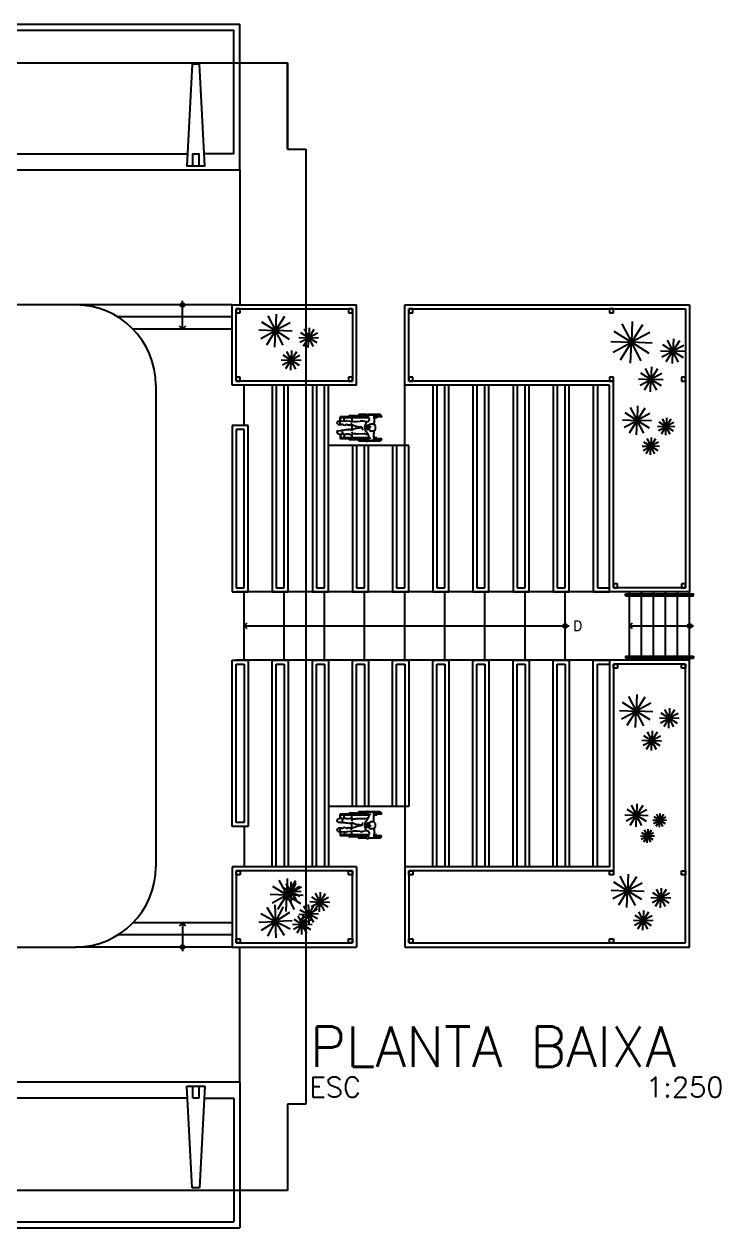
# Model space of a CAD drawing. Header units: millimetres. Extents: x 732 to 1037, y 127 to 299.
# Drawn here: x 790.03 to 807.39, y 268.9 to 298.9 of the extents above; entities that cross this region are included whole.
import ezdxf

# ---------------------------------------------------------------- set-up
doc = ezdxf.new("R2010")
doc.units = ezdxf.units.MM
doc.layers.add('I-ARQ', color=8, linetype='Continuous')
doc.layers.add('TEXTO', color=2, linetype='Continuous')
doc.styles.add('50-250', font='SIMPLEX.shx', dxfattribs={"height": 0.3})
doc.styles.add('ROMANS', font='romans.shx')

# ---------------------------------------------------------------- blocks, each defined once
blk = doc.blocks.new('_Open90')
at = {"color": 0, "linetype": 'ByBlock', "lineweight": -2}
for p, q in [((0, 0), (-1, 0)), ((-0.5, 0.5), (0, 0)), ((0, 0), (-0.5, -0.5))]:
    blk.add_line(p, q, dxfattribs=at)

msp = doc.modelspace()

# ---------------------------------------------------------------- linework, layer by layer
at = {"layer": 'I-ARQ'}
for p, q in [((751.216, 298.903), (795.399, 298.903)), ((795.399, 295.273), (795.399, 298.903)), ((751.366, 298.753), (795.249, 298.753)), ((795.249, 295.673), (795.249, 298.753)), ((732.042, 297.935), (796.593, 297.935)), ((796.593, 297.935), (796.593, 295.785)), ((796.593, 297.935), (796.593, 295.785)), ((796.593, 295.785), (796.593, 297.935)), ((788.517, 295.673), (794.098, 295.673)), ((795.249, 295.673), (794.517, 295.673)), ((796.593, 295.785), (797.043, 295.785)), ((797.043, 295.785), (797.043, 271.985)), ((751.216, 295.273), (795.399, 295.273)), ((795.399, 295.273), (795.399, 291.903)), ((791.308, 291.903), (789.658, 291.903)), ((795.21, 291.903), (791.308, 291.903)), ((795.21, 289.903), (795.21, 291.903)), ((795.21, 291.903), (798.31, 291.903)), ((798.31, 289.903), (798.31, 291.903)), ((799.51, 289.903), (799.51, 291.903)), ((799.51, 291.903), (806.61, 291.903)), ((806.61, 291.903), (806.61, 284.753)), ((795.21, 291.603), (792.361, 291.603)), ((795.31, 290.003), (795.31, 291.803)), ((795.31, 291.803), (798.21, 291.803)), ((795.41, 291.803), (795.31, 291.803)), ((795.31, 291.803), (795.31, 291.703)), ((795.31, 291.703), (795.41, 291.703)), ((795.41, 291.703), (795.41, 291.803)), ((796.099, 291.63), (796.292, 291.263)), ((796.308, 291.677), (796.292, 291.263)), ((796.513, 291.614), (796.292, 291.263)), ((798.21, 291.803), (798.11, 291.803)), ((798.11, 291.803), (798.11, 291.703)), ((798.11, 291.703), (798.21, 291.703)), ((798.21, 291.803), (798.21, 290.003)), ((798.21, 291.703), (798.21, 291.803)), ((799.61, 291.803), (806.51, 291.803)), ((799.61, 290.003), (799.61, 291.803)), ((799.71, 291.803), (799.61, 291.803)), ((799.61, 291.803), (799.61, 291.703)), ((799.61, 291.703), (799.71, 291.703)), ((799.71, 291.703), (799.71, 291.803)), ((804.71, 291.803), (804.61, 291.803)), ((804.61, 291.803), (804.61, 291.703)), ((804.61, 291.703), (804.71, 291.703)), ((804.71, 291.703), (804.71, 291.803)), ((806.51, 291.803), (806.51, 284.853)), ((795.21, 291.303), (792.736, 291.303)), ((795.942, 291.484), (796.292, 291.263)), ((796.659, 291.456), (796.292, 291.263)), ((797.003, 291.305), (797.119, 291.087)), ((797.128, 291.333), (797.119, 291.087)), ((804.918, 291.429), (805.16, 290.972)), ((805.179, 291.489), (805.16, 290.972)), ((805.435, 291.41), (805.16, 290.972)), ((795.879, 291.279), (796.292, 291.263)), ((795.926, 291.07), (796.292, 291.263)), ((796.072, 290.913), (796.292, 291.263)), ((796.277, 290.85), (796.292, 291.263)), ((796.643, 291.043), (796.292, 291.263)), ((796.486, 290.897), (796.292, 291.263)), ((796.706, 291.247), (796.292, 291.263)), ((796.872, 291.096), (797.119, 291.087)), ((796.9, 290.972), (797.119, 291.087)), ((796.91, 291.218), (797.119, 291.087)), ((796.987, 290.878), (797.119, 291.087)), ((797.109, 290.84), (797.119, 291.087)), ((797.25, 291.295), (797.119, 291.087)), ((797.337, 291.202), (797.119, 291.087)), ((797.234, 290.869), (797.119, 291.087)), ((797.327, 290.955), (797.119, 291.087)), ((797.365, 291.077), (797.119, 291.087)), ((804.722, 291.247), (805.16, 290.972)), ((805.617, 291.213), (805.16, 290.972)), ((806.049, 291.023), (806.192, 290.751)), ((806.204, 291.059), (806.192, 290.751)), ((806.357, 291.012), (806.192, 290.751)), ((796.567, 290.743), (796.682, 290.525)), ((796.691, 290.771), (796.682, 290.525)), ((796.813, 290.734), (796.682, 290.525)), ((804.643, 290.991), (805.16, 290.972)), ((804.702, 290.73), (805.16, 290.972)), ((804.884, 290.534), (805.16, 290.972)), ((805.14, 290.455), (805.16, 290.972)), ((805.598, 290.696), (805.16, 290.972)), ((805.401, 290.514), (805.16, 290.972)), ((805.677, 290.952), (805.16, 290.972)), ((805.884, 290.763), (806.192, 290.751)), ((805.92, 290.607), (806.192, 290.751)), ((805.932, 290.915), (806.192, 290.751)), ((806.028, 290.49), (806.192, 290.751)), ((806.181, 290.443), (806.192, 290.751)), ((806.465, 290.895), (806.192, 290.751)), ((806.336, 290.478), (806.192, 290.751)), ((806.453, 290.587), (806.192, 290.751)), ((806.5, 290.739), (806.192, 290.751)), ((796.435, 290.534), (796.682, 290.525)), ((796.464, 290.41), (796.682, 290.525)), ((796.473, 290.656), (796.682, 290.525)), ((796.55, 290.316), (796.682, 290.525)), ((796.672, 290.279), (796.682, 290.525)), ((796.9, 290.64), (796.682, 290.525)), ((796.797, 290.307), (796.682, 290.525)), ((796.89, 290.394), (796.682, 290.525)), ((796.928, 290.516), (796.682, 290.525)), ((795.41, 290.103), (795.31, 290.103)), ((795.31, 290.103), (795.31, 290.003)), ((795.41, 290.003), (795.41, 290.103)), ((798.21, 290.103), (798.11, 290.103)), ((798.11, 290.103), (798.11, 290.003)), ((798.21, 290.003), (798.21, 290.103)), ((799.71, 290.103), (799.61, 290.103)), ((799.61, 290.103), (799.61, 290.003)), ((799.71, 290.003), (799.71, 290.103)), ((804.71, 290.103), (804.61, 290.103)), ((804.61, 290.103), (804.61, 290.003)), ((804.71, 290.003), (804.71, 290.103)), ((805.386, 290.213), (805.646, 290.049)), ((805.503, 290.321), (805.646, 290.049)), ((805.658, 290.357), (805.646, 290.049)), ((805.811, 290.31), (805.646, 290.049)), ((805.919, 290.193), (805.646, 290.049)), ((806.51, 290.103), (806.41, 290.103)), ((806.41, 290.103), (806.41, 290.003)), ((806.51, 290.003), (806.51, 290.103)), ((793.308, 289.903), (793.308, 277.903)), ((798.31, 289.903), (795.21, 289.903)), ((798.21, 290.003), (795.31, 290.003)), ((795.31, 290.003), (795.41, 290.003)), ((795.51, 288.903), (795.51, 289.903)), ((796.61, 289.903), (796.21, 289.903)), ((796.21, 289.903), (796.21, 284.753)), ((796.51, 289.903), (796.31, 289.903)), ((796.31, 289.903), (796.31, 284.853)), ((796.51, 284.853), (796.51, 289.903)), ((796.61, 284.753), (796.61, 289.903)), ((797.61, 289.903), (797.21, 289.903)), ((797.21, 289.903), (797.21, 284.753)), ((797.51, 289.903), (797.31, 289.903)), ((797.31, 289.903), (797.31, 284.853)), ((797.51, 284.853), (797.51, 289.903)), ((797.61, 284.753), (797.61, 289.903)), ((798.11, 290.003), (798.21, 290.003)), ((799.51, 288.403), (799.51, 289.903)), ((804.61, 289.903), (799.51, 289.903)), ((804.71, 290.003), (799.61, 290.003)), ((799.61, 290.003), (799.71, 290.003)), ((800.61, 289.903), (800.21, 289.903)), ((800.21, 289.903), (800.21, 284.753)), ((800.51, 289.903), (800.31, 289.903)), ((800.31, 289.903), (800.31, 284.853)), ((800.51, 284.853), (800.51, 289.903)), ((800.61, 284.753), (800.61, 289.903)), ((801.61, 289.903), (801.21, 289.903)), ((801.21, 289.903), (801.21, 284.753)), ((801.51, 289.903), (801.31, 289.903)), ((801.31, 289.903), (801.31, 284.853)), ((801.51, 284.853), (801.51, 289.903)), ((801.61, 284.753), (801.61, 289.903)), ((802.61, 289.903), (802.21, 289.903)), ((802.21, 289.903), (802.21, 284.753)), ((802.51, 289.903), (802.31, 289.903)), ((802.31, 289.903), (802.31, 284.853)), ((802.51, 284.853), (802.51, 289.903)), ((802.61, 284.753), (802.61, 289.903)), ((803.61, 289.903), (803.21, 289.903)), ((803.21, 289.903), (803.21, 284.753)), ((803.51, 289.903), (803.31, 289.903)), ((803.31, 289.903), (803.31, 284.853)), ((803.51, 284.853), (803.51, 289.903)), ((803.61, 284.753), (803.61, 289.903)), ((804.61, 289.903), (804.21, 289.903)), ((804.21, 289.903), (804.21, 284.753)), ((804.61, 289.903), (804.31, 289.903)), ((804.31, 289.903), (804.31, 284.853)), ((804.61, 290.003), (804.71, 290.003)), ((804.61, 284.753), (804.61, 289.903)), ((804.61, 284.853), (804.61, 289.903)), ((804.61, 284.753), (804.61, 289.903)), ((804.71, 284.853), (804.71, 290.003)), ((805.338, 290.06), (805.646, 290.049)), ((805.374, 289.905), (805.646, 290.049)), ((805.482, 289.788), (805.646, 290.049)), ((805.635, 289.741), (805.646, 290.049)), ((805.79, 289.776), (805.646, 290.049)), ((805.907, 289.885), (805.646, 290.049)), ((805.954, 290.037), (805.646, 290.049)), ((806.41, 290.003), (806.51, 290.003)), ((804.994, 289.219), (805.301, 289.026)), ((805.132, 289.347), (805.301, 289.026)), ((805.314, 289.388), (805.301, 289.026)), ((805.494, 289.333), (805.301, 289.026)), ((795.61, 288.903), (795.21, 288.903)), ((795.21, 288.903), (795.21, 284.753)), ((795.61, 284.753), (795.61, 288.903)), ((797.893, 288.982), (797.903, 288.998)), ((797.895, 288.956), (797.913, 288.933)), ((797.899, 289.005), (797.899, 289.114)), ((798.345, 289.114), (797.899, 289.114)), ((798.612, 289.089), (797.899, 289.089)), ((797.911, 289.005), (797.911, 289.114)), ((797.918, 289.007), (798.041, 289.018)), ((798.001, 289.014), (798.001, 289.114)), ((798.121, 288.912), (798.189, 288.913)), ((798.295, 289.138), (798.134, 289.138)), ((798.295, 289.121), (798.134, 289.121)), ((798.189, 289.114), (798.189, 289.003)), ((798.189, 288.913), (798.189, 288.794)), ((798.226, 288.907), (798.33, 288.875)), ((798.546, 289.146), (798.345, 289.146)), ((798.562, 289.114), (798.345, 289.114)), ((798.56, 289.172), (798.372, 289.172)), ((798.548, 289.156), (798.372, 289.156)), ((798.57, 288.987), (798.468, 289.004)), ((798.593, 289.114), (798.574, 289.114)), ((798.575, 289.177), (798.598, 289.177)), ((798.62, 288.913), (798.6, 288.902)), ((798.896, 289.172), (798.613, 289.172)), ((798.641, 289.165), (798.722, 289.156)), ((798.896, 289.156), (798.724, 289.156)), ((798.923, 289.146), (798.737, 289.146)), ((798.818, 289.114), (798.746, 289.114)), ((798.818, 289.089), (798.753, 289.089)), ((798.818, 289.089), (798.818, 289.114)), ((798.923, 289.114), (798.818, 289.114)), ((804.939, 289.04), (805.301, 289.026)), ((804.98, 288.857), (805.301, 289.026)), ((805.108, 288.72), (805.301, 289.026)), ((805.287, 288.664), (805.301, 289.026)), ((805.621, 289.195), (805.301, 289.026)), ((805.607, 288.833), (805.301, 289.026)), ((805.47, 288.706), (805.301, 289.026)), ((805.663, 289.012), (805.301, 289.026)), ((805.841, 288.987), (806.023, 288.872)), ((805.923, 289.062), (806.023, 288.872)), ((806.032, 289.087), (806.023, 288.872)), ((806.138, 289.054), (806.023, 288.872)), ((806.214, 288.972), (806.023, 288.872)), ((795.51, 288.803), (795.31, 288.803)), ((795.31, 288.803), (795.31, 284.853)), ((795.51, 284.853), (795.51, 288.803)), ((797.852, 288.769), (797.918, 288.777)), ((797.899, 288.683), (797.899, 288.569)), ((797.911, 288.681), (797.911, 288.569)), ((798.001, 288.681), (798.001, 288.569)), ((798.189, 288.68), (798.189, 288.569)), ((798.526, 288.687), (798.327, 288.688)), ((798.449, 288.843), (798.328, 288.828)), ((798.446, 288.854), (798.358, 288.869)), ((798.59, 288.83), (798.576, 288.823)), ((798.619, 288.798), (798.582, 288.797)), ((798.587, 288.863), (798.589, 288.839)), ((798.588, 288.865), (798.591, 288.888)), ((798.626, 288.794), (798.611, 288.802)), ((798.646, 288.58), (798.623, 288.608)), ((798.624, 288.806), (798.625, 288.831)), ((798.738, 288.767), (798.74, 288.7)), ((805.808, 288.88), (806.023, 288.872)), ((805.833, 288.771), (806.023, 288.872)), ((805.908, 288.689), (806.023, 288.872)), ((806.015, 288.656), (806.023, 288.872)), ((806.124, 288.681), (806.023, 288.872)), ((806.206, 288.757), (806.023, 288.872)), ((806.239, 288.863), (806.023, 288.872)), ((798.21, 288.403), (797.61, 288.403)), ((798.634, 288.595), (797.899, 288.595)), ((798.345, 288.569), (797.899, 288.569)), ((798.295, 288.562), (798.134, 288.562)), ((798.295, 288.545), (798.134, 288.545)), ((798.61, 288.403), (798.21, 288.403)), ((798.21, 288.403), (798.21, 284.753)), ((799.51, 288.403), (798.31, 288.403)), ((798.51, 288.403), (798.31, 288.403)), ((798.31, 288.403), (798.31, 284.853)), ((798.595, 288.569), (798.345, 288.569)), ((798.556, 288.537), (798.345, 288.537)), ((798.555, 288.527), (798.372, 288.527)), ((798.562, 288.511), (798.372, 288.511)), ((798.51, 284.853), (798.51, 288.403)), ((798.565, 288.51), (798.579, 288.508)), ((798.589, 288.51), (798.597, 288.516)), ((798.896, 288.511), (798.591, 288.511)), ((798.61, 284.753), (798.61, 288.403)), ((798.663, 288.569), (798.628, 288.59)), ((798.642, 288.585), (798.642, 288.582)), ((798.896, 288.527), (798.688, 288.527)), ((798.923, 288.537), (798.724, 288.537)), ((798.818, 288.569), (798.737, 288.569)), ((798.818, 288.595), (798.745, 288.595)), ((798.818, 288.595), (798.818, 288.569)), ((798.923, 288.569), (798.818, 288.569)), ((799.61, 288.403), (799.21, 288.403)), ((799.21, 288.403), (799.21, 284.753)), ((799.51, 288.403), (799.31, 288.403)), ((799.31, 288.403), (799.31, 284.853)), ((799.51, 284.853), (799.51, 288.403)), ((799.61, 284.753), (799.61, 288.403)), ((805.426, 288.388), (805.641, 288.38)), ((805.45, 288.279), (805.641, 288.38)), ((805.459, 288.495), (805.641, 288.38)), ((805.526, 288.198), (805.641, 288.38)), ((805.541, 288.571), (805.641, 288.38)), ((805.633, 288.165), (805.641, 288.38)), ((805.649, 288.596), (805.641, 288.38)), ((805.756, 288.563), (805.641, 288.38)), ((805.832, 288.481), (805.641, 288.38)), ((805.742, 288.189), (805.641, 288.38)), ((805.824, 288.265), (805.641, 288.38)), ((805.857, 288.372), (805.641, 288.38)), ((795.21, 284.753), (795.61, 284.753)), ((795.31, 284.853), (795.51, 284.853)), ((804.61, 284.753), (795.31, 284.753)), ((795.51, 283.053), (795.51, 284.753)), ((796.21, 284.753), (796.61, 284.753)), ((796.31, 284.853), (796.51, 284.853)), ((796.51, 283.053), (796.51, 284.753)), ((797.21, 284.753), (797.61, 284.753)), ((797.31, 284.853), (797.51, 284.853)), ((797.51, 283.053), (797.51, 284.753)), ((798.21, 284.753), (798.61, 284.753)), ((798.31, 284.853), (798.51, 284.853)), ((798.51, 283.053), (798.51, 284.753)), ((799.21, 284.753), (799.61, 284.753)), ((799.31, 284.853), (799.51, 284.853)), ((799.51, 283.053), (799.51, 284.753)), ((800.21, 284.753), (800.61, 284.753)), ((800.31, 284.853), (800.51, 284.853)), ((800.51, 283.053), (800.51, 284.753)), ((801.21, 284.753), (801.61, 284.753)), ((801.31, 284.853), (801.51, 284.853)), ((801.51, 283.053), (801.51, 284.753)), ((802.21, 284.753), (802.61, 284.753)), ((802.31, 284.853), (802.51, 284.853)), ((802.51, 283.053), (802.51, 284.753)), ((803.21, 284.753), (803.61, 284.753)), ((803.31, 284.853), (803.51, 284.853)), ((803.51, 283.053), (803.51, 284.753)), ((804.21, 284.753), (804.61, 284.753)), ((804.31, 284.853), (804.61, 284.853)), ((806.61, 284.753), (804.61, 284.753)), ((804.81, 284.953), (804.71, 284.953)), ((804.71, 284.953), (804.71, 284.853)), ((806.51, 284.853), (804.71, 284.853)), ((804.71, 284.853), (804.81, 284.853)), ((804.81, 284.853), (804.81, 284.953)), ((805.01, 284.653), (805.01, 284.703)), ((805.01, 284.703), (806.71, 284.703)), ((805.11, 284.703), (805.11, 284.753)), ((805.41, 284.703), (805.41, 284.753)), ((805.71, 284.703), (805.71, 284.753)), ((806.01, 284.703), (806.01, 284.753)), ((806.31, 284.703), (806.31, 284.753)), ((806.51, 284.953), (806.41, 284.953)), ((806.41, 284.953), (806.41, 284.853)), ((806.41, 284.853), (806.51, 284.853)), ((806.51, 284.853), (806.51, 284.953)), ((806.61, 284.703), (806.61, 284.753)), ((806.71, 284.653), (806.71, 284.703)), ((805.01, 284.653), (806.71, 284.653)), ((805.11, 283.153), (805.11, 284.653)), ((805.41, 283.153), (805.41, 284.653)), ((805.71, 283.153), (805.71, 284.653)), ((806.01, 283.153), (806.01, 284.653)), ((806.31, 283.153), (806.31, 284.653)), ((806.61, 283.153), (806.61, 284.653)), ((795.21, 278.903), (795.21, 283.053)), ((795.21, 283.053), (795.61, 283.053)), ((804.61, 283.053), (795.31, 283.053)), ((795.31, 279.003), (795.31, 282.953)), ((795.31, 282.953), (795.51, 282.953)), ((795.51, 282.953), (795.51, 279.003)), ((795.61, 283.053), (795.61, 278.903)), ((796.21, 277.903), (796.21, 283.053)), ((796.21, 283.053), (796.61, 283.053)), ((796.31, 277.903), (796.31, 282.953)), ((796.31, 282.953), (796.51, 282.953)), ((796.51, 282.953), (796.51, 277.903)), ((796.61, 283.053), (796.61, 277.903)), ((797.21, 277.903), (797.21, 283.053)), ((797.21, 283.053), (797.61, 283.053)), ((797.31, 277.903), (797.31, 282.953)), ((797.31, 282.953), (797.51, 282.953)), ((797.51, 282.953), (797.51, 277.903)), ((797.61, 283.053), (797.61, 277.903)), ((798.21, 279.403), (798.21, 283.053)), ((798.21, 283.053), (798.61, 283.053)), ((798.31, 279.403), (798.31, 282.953)), ((798.31, 282.953), (798.51, 282.953)), ((798.51, 282.953), (798.51, 279.403)), ((798.61, 283.053), (798.61, 279.403)), ((799.21, 279.403), (799.21, 283.053)), ((799.21, 283.053), (799.61, 283.053)), ((799.31, 279.403), (799.31, 282.953)), ((799.31, 282.953), (799.51, 282.953)), ((799.51, 282.953), (799.51, 279.403)), ((799.61, 283.053), (799.61, 279.403)), ((800.21, 277.903), (800.21, 283.053)), ((800.21, 283.053), (800.61, 283.053)), ((800.31, 277.903), (800.31, 282.953)), ((800.31, 282.953), (800.51, 282.953)), ((800.51, 282.953), (800.51, 277.903)), ((800.61, 283.053), (800.61, 277.903)), ((801.21, 283.053), (801.61, 283.053)), ((801.21, 277.903), (801.21, 283.053)), ((801.21, 283.053), (801.61, 283.053)), ((801.31, 277.903), (801.31, 282.953)), ((801.31, 282.953), (801.51, 282.953)), ((801.51, 282.953), (801.51, 277.903)), ((801.61, 283.053), (801.61, 277.903)), ((802.21, 277.903), (802.21, 283.053)), ((802.21, 283.053), (802.61, 283.053)), ((802.31, 277.903), (802.31, 282.953)), ((802.31, 282.953), (802.51, 282.953)), ((802.51, 282.953), (802.51, 277.903)), ((802.61, 283.053), (802.61, 277.903)), ((803.21, 277.903), (803.21, 283.053)), ((803.21, 283.053), (803.61, 283.053)), ((803.31, 277.903), (803.31, 282.953)), ((803.31, 282.953), (803.51, 282.953)), ((803.51, 282.953), (803.51, 277.903)), ((803.61, 283.053), (803.61, 277.903)), ((804.21, 277.903), (804.21, 283.053)), ((804.21, 283.053), (804.61, 283.053)), ((804.31, 277.903), (804.31, 282.953)), ((804.31, 282.953), (804.61, 282.953)), ((806.61, 283.053), (804.61, 283.053)), ((804.61, 283.053), (804.61, 277.903)), ((804.61, 283.053), (804.61, 277.903)), ((804.61, 282.953), (804.61, 277.903)), ((806.51, 282.953), (804.71, 282.953)), ((804.71, 282.953), (804.71, 277.803)), ((804.71, 282.853), (804.71, 282.953)), ((804.71, 282.953), (804.81, 282.953)), ((804.71, 282.853), (804.71, 282.953)), ((804.71, 282.953), (804.81, 282.953)), ((804.81, 282.953), (804.81, 282.853)), ((804.81, 282.953), (804.81, 282.853)), ((805.01, 283.153), (805.01, 283.103)), ((805.01, 283.153), (806.71, 283.153)), ((805.01, 283.103), (806.71, 283.103)), ((805.11, 283.053), (805.11, 283.103)), ((805.41, 283.053), (805.41, 283.103)), ((805.71, 283.053), (805.71, 283.103)), ((806.01, 283.053), (806.01, 283.103)), ((806.31, 283.053), (806.31, 283.103)), ((806.41, 282.853), (806.41, 282.953)), ((806.41, 282.953), (806.51, 282.953)), ((806.41, 282.853), (806.41, 282.953)), ((806.41, 282.953), (806.51, 282.953)), ((806.51, 276.003), (806.51, 282.953)), ((806.51, 282.953), (806.51, 282.853)), ((806.51, 282.953), (806.51, 282.853)), ((806.61, 283.053), (806.61, 283.103)), ((806.61, 275.903), (806.61, 283.053)), ((806.71, 283.153), (806.71, 283.103)), ((804.81, 282.853), (804.71, 282.853)), ((804.81, 282.853), (804.71, 282.853)), ((806.51, 282.853), (806.41, 282.853)), ((806.51, 282.853), (806.41, 282.853)), ((804.926, 282.004), (805.276, 281.783)), ((805.083, 282.149), (805.276, 281.783)), ((805.292, 282.197), (805.276, 281.783)), ((805.497, 282.133), (805.276, 281.783)), ((804.863, 281.799), (805.276, 281.783)), ((804.91, 281.59), (805.276, 281.783)), ((805.056, 281.433), (805.276, 281.783)), ((805.26, 281.369), (805.276, 281.783)), ((805.642, 281.976), (805.276, 281.783)), ((805.627, 281.562), (805.276, 281.783)), ((805.469, 281.417), (805.276, 281.783)), ((805.69, 281.767), (805.276, 281.783)), ((805.894, 281.738), (806.102, 281.606)), ((805.987, 281.824), (806.102, 281.606)), ((806.112, 281.853), (806.102, 281.606)), ((806.234, 281.815), (806.102, 281.606)), ((806.32, 281.721), (806.102, 281.606)), ((805.856, 281.616), (806.102, 281.606)), ((805.884, 281.491), (806.102, 281.606)), ((805.971, 281.398), (806.102, 281.606)), ((806.093, 281.36), (806.102, 281.606)), ((806.217, 281.388), (806.102, 281.606)), ((806.311, 281.475), (806.102, 281.606)), ((806.349, 281.597), (806.102, 281.606)), ((805.457, 281.176), (805.666, 281.045)), ((805.551, 281.263), (805.666, 281.045)), ((805.675, 281.291), (805.666, 281.045)), ((805.797, 281.253), (805.666, 281.045)), ((805.884, 281.16), (805.666, 281.045)), ((805.419, 281.054), (805.666, 281.045)), ((805.448, 280.93), (805.666, 281.045)), ((805.534, 280.836), (805.666, 281.045)), ((805.656, 280.798), (805.666, 281.045)), ((805.781, 280.827), (805.666, 281.045)), ((805.874, 280.913), (805.666, 281.045)), ((805.912, 281.035), (805.666, 281.045)), ((798.21, 279.403), (797.61, 279.403)), ((798.61, 279.403), (798.21, 279.403)), ((799.51, 279.403), (798.31, 279.403)), ((798.51, 279.403), (798.31, 279.403)), ((799.61, 279.403), (799.21, 279.403)), ((799.51, 279.403), (799.31, 279.403)), ((799.51, 279.403), (799.51, 277.903)), ((805.041, 279.339), (805.286, 279.185)), ((805.151, 279.441), (805.286, 279.185)), ((805.297, 279.475), (805.286, 279.185)), ((805.44, 279.43), (805.286, 279.185)), ((805.542, 279.32), (805.286, 279.185)), ((795.51, 279.003), (795.31, 279.003)), ((797.852, 279.017), (797.918, 279.01)), ((797.899, 279.104), (797.899, 279.217)), ((798.345, 279.217), (797.899, 279.217)), ((798.634, 279.192), (797.899, 279.192)), ((797.911, 279.106), (797.911, 279.217)), ((798.001, 279.106), (798.001, 279.217)), ((798.295, 279.242), (798.134, 279.242)), ((798.295, 279.225), (798.134, 279.225)), ((798.189, 279.107), (798.189, 279.217)), ((798.526, 279.1), (798.327, 279.098)), ((798.556, 279.249), (798.345, 279.249)), ((798.595, 279.217), (798.345, 279.217)), ((798.562, 279.275), (798.372, 279.275)), ((798.555, 279.259), (798.372, 279.259)), ((798.565, 279.276), (798.579, 279.279)), ((798.589, 279.277), (798.597, 279.27)), ((798.896, 279.275), (798.591, 279.275)), ((798.646, 279.207), (798.623, 279.179)), ((798.663, 279.217), (798.628, 279.196)), ((798.642, 279.202), (798.642, 279.205)), ((798.896, 279.259), (798.688, 279.259)), ((798.923, 279.249), (798.724, 279.249)), ((798.818, 279.217), (798.737, 279.217)), ((798.738, 279.02), (798.74, 279.086)), ((798.818, 279.192), (798.745, 279.192)), ((798.818, 279.192), (798.818, 279.217)), ((798.923, 279.217), (798.818, 279.217)), ((804.996, 279.196), (805.286, 279.185)), ((805.03, 279.05), (805.286, 279.185)), ((805.132, 278.94), (805.286, 279.185)), ((805.275, 278.895), (805.286, 279.185)), ((805.531, 279.031), (805.286, 279.185)), ((805.421, 278.929), (805.286, 279.185)), ((805.575, 279.174), (805.286, 279.185)), ((805.692, 279.068), (805.864, 279.061)), ((805.712, 278.981), (805.864, 279.061)), ((805.718, 279.153), (805.864, 279.061)), ((805.772, 278.915), (805.864, 279.061)), ((805.784, 279.214), (805.864, 279.061)), ((805.858, 278.889), (805.864, 279.061)), ((805.871, 279.234), (805.864, 279.061)), ((805.956, 279.207), (805.864, 279.061)), ((806.017, 279.142), (805.864, 279.061)), ((805.945, 278.909), (805.864, 279.061)), ((806.01, 278.969), (805.864, 279.061)), ((806.037, 279.055), (805.864, 279.061)), ((795.61, 278.903), (795.21, 278.903)), ((795.51, 278.903), (795.51, 277.903)), ((797.893, 278.805), (797.903, 278.789)), ((797.895, 278.831), (797.913, 278.854)), ((797.899, 278.781), (797.899, 278.673)), ((797.911, 278.781), (797.911, 278.673)), ((797.918, 278.78), (798.041, 278.769)), ((798.001, 278.772), (798.001, 278.673)), ((798.121, 278.874), (798.189, 278.874)), ((798.189, 278.874), (798.189, 278.993)), ((798.189, 278.673), (798.189, 278.784)), ((798.226, 278.879), (798.33, 278.911)), ((798.449, 278.943), (798.328, 278.958)), ((798.446, 278.932), (798.358, 278.918)), ((798.57, 278.8), (798.468, 278.782)), ((798.59, 278.957), (798.576, 278.963)), ((798.619, 278.989), (798.582, 278.99)), ((798.587, 278.924), (798.589, 278.948)), ((798.588, 278.922), (798.591, 278.898)), ((798.62, 278.874), (798.6, 278.884)), ((798.626, 278.993), (798.611, 278.985)), ((798.624, 278.98), (798.625, 278.955)), ((805.412, 278.76), (805.558, 278.668)), ((805.478, 278.821), (805.558, 278.668)), ((805.565, 278.841), (805.558, 278.668)), ((805.65, 278.814), (805.558, 278.668)), ((805.711, 278.749), (805.558, 278.668)), ((798.612, 278.698), (797.899, 278.698)), ((798.345, 278.673), (797.899, 278.673)), ((798.295, 278.665), (798.134, 278.665)), ((798.295, 278.648), (798.134, 278.648)), ((798.562, 278.673), (798.345, 278.673)), ((798.546, 278.641), (798.345, 278.641)), ((798.548, 278.631), (798.372, 278.631)), ((798.56, 278.615), (798.372, 278.615)), ((798.593, 278.673), (798.574, 278.673)), ((798.575, 278.61), (798.598, 278.61)), ((798.896, 278.615), (798.613, 278.615)), ((798.641, 278.622), (798.722, 278.631)), ((798.896, 278.631), (798.724, 278.631)), ((798.923, 278.641), (798.737, 278.641)), ((798.818, 278.673), (798.746, 278.673)), ((798.818, 278.698), (798.753, 278.698)), ((798.818, 278.698), (798.818, 278.673)), ((798.923, 278.673), (798.818, 278.673)), ((805.386, 278.675), (805.558, 278.668)), ((805.406, 278.588), (805.558, 278.668)), ((805.466, 278.522), (805.558, 278.668)), ((805.552, 278.496), (805.558, 278.668)), ((805.639, 278.516), (805.558, 278.668)), ((805.704, 278.576), (805.558, 278.668)), ((805.731, 278.662), (805.558, 278.668)), ((798.31, 277.903), (795.21, 277.903)), ((795.21, 277.903), (795.21, 275.903)), ((798.21, 277.803), (795.31, 277.803)), ((795.31, 277.803), (795.31, 276.003)), ((795.31, 277.703), (795.31, 277.803)), ((795.31, 277.803), (795.41, 277.803)), ((795.41, 277.803), (795.41, 277.703)), ((796.61, 277.903), (796.21, 277.903)), ((796.51, 277.903), (796.31, 277.903)), ((797.61, 277.903), (797.21, 277.903)), ((797.51, 277.903), (797.31, 277.903)), ((798.11, 277.703), (798.11, 277.803)), ((798.11, 277.803), (798.21, 277.803)), ((798.21, 276.003), (798.21, 277.803)), ((798.21, 277.803), (798.21, 277.703)), ((798.31, 277.903), (798.31, 275.903)), ((799.51, 277.903), (799.51, 275.903)), ((804.61, 277.903), (799.51, 277.903)), ((804.71, 277.803), (799.61, 277.803)), ((799.61, 277.803), (799.61, 276.003)), ((799.61, 277.703), (799.61, 277.803)), ((799.61, 277.803), (799.71, 277.803)), ((799.71, 277.803), (799.71, 277.703)), ((800.61, 277.903), (800.21, 277.903)), ((800.51, 277.903), (800.31, 277.903)), ((801.61, 277.903), (801.21, 277.903)), ((801.51, 277.903), (801.31, 277.903)), ((802.61, 277.903), (802.21, 277.903)), ((802.51, 277.903), (802.31, 277.903)), ((803.61, 277.903), (803.21, 277.903)), ((803.51, 277.903), (803.31, 277.903)), ((804.61, 277.903), (804.21, 277.903)), ((804.61, 277.903), (804.31, 277.903)), ((804.61, 277.703), (804.61, 277.803)), ((804.61, 277.803), (804.71, 277.803)), ((804.71, 277.803), (804.71, 277.703)), ((806.41, 277.703), (806.41, 277.803)), ((806.41, 277.803), (806.51, 277.803)), ((806.51, 277.803), (806.51, 277.703)), ((795.41, 277.703), (795.31, 277.703)), ((796.377, 277.567), (796.57, 277.2)), ((796.586, 277.614), (796.57, 277.2)), ((796.791, 277.551), (796.57, 277.2)), ((796.672, 277.527), (796.682, 277.28)), ((798.21, 277.703), (798.11, 277.703)), ((799.71, 277.703), (799.61, 277.703)), ((804.71, 277.703), (804.61, 277.703)), ((804.715, 277.524), (805.065, 277.304)), ((804.872, 277.67), (805.065, 277.304)), ((805.081, 277.717), (805.065, 277.304)), ((805.286, 277.654), (805.065, 277.304)), ((806.51, 277.703), (806.41, 277.703)), ((796.156, 277.216), (796.57, 277.2)), ((796.204, 277.007), (796.57, 277.2)), ((796.22, 277.421), (796.57, 277.2)), ((796.349, 276.85), (796.57, 277.2)), ((796.435, 277.271), (796.682, 277.28)), ((796.464, 277.395), (796.682, 277.28)), ((796.473, 277.149), (796.682, 277.28)), ((796.55, 277.489), (796.682, 277.28)), ((796.554, 276.787), (796.57, 277.2)), ((796.567, 277.062), (796.682, 277.28)), ((796.936, 277.394), (796.57, 277.2)), ((796.92, 276.98), (796.57, 277.2)), ((796.763, 276.834), (796.57, 277.2)), ((796.984, 277.185), (796.57, 277.2)), ((796.797, 277.498), (796.682, 277.28)), ((796.89, 277.411), (796.682, 277.28)), ((796.928, 277.29), (796.682, 277.28)), ((796.813, 277.071), (796.682, 277.28)), ((796.691, 277.034), (796.682, 277.28)), ((796.9, 277.165), (796.682, 277.28)), ((797.281, 277.242), (797.396, 277.024)), ((797.406, 277.27), (797.396, 277.024)), ((797.527, 277.232), (797.396, 277.024)), ((804.651, 277.32), (805.065, 277.304)), ((804.699, 277.111), (805.065, 277.304)), ((804.845, 276.953), (805.065, 277.304)), ((805.049, 276.89), (805.065, 277.304)), ((805.431, 277.497), (805.065, 277.304)), ((805.415, 277.083), (805.065, 277.304)), ((805.258, 276.938), (805.065, 277.304)), ((805.479, 277.288), (805.065, 277.304)), ((805.683, 277.258), (805.891, 277.127)), ((805.776, 277.345), (805.891, 277.127)), ((805.901, 277.373), (805.891, 277.127)), ((806.023, 277.336), (805.891, 277.127)), ((806.109, 277.242), (805.891, 277.127)), ((796.277, 276.955), (796.292, 276.542)), ((796.486, 276.908), (796.292, 276.542)), ((796.987, 276.927), (797.119, 276.718)), ((797.109, 276.965), (797.119, 276.718)), ((797.234, 276.937), (797.119, 276.718)), ((797.15, 277.033), (797.396, 277.024)), ((797.178, 276.909), (797.396, 277.024)), ((797.187, 277.155), (797.396, 277.024)), ((797.265, 276.815), (797.396, 277.024)), ((797.387, 276.777), (797.396, 277.024)), ((797.614, 277.139), (797.396, 277.024)), ((797.511, 276.806), (797.396, 277.024)), ((797.605, 276.892), (797.396, 277.024)), ((797.643, 277.014), (797.396, 277.024)), ((805.645, 277.136), (805.891, 277.127)), ((805.673, 277.012), (805.891, 277.127)), ((805.76, 276.918), (805.891, 277.127)), ((805.882, 276.881), (805.891, 277.127)), ((806.006, 276.909), (805.891, 277.127)), ((806.1, 276.996), (805.891, 277.127)), ((806.138, 277.118), (805.891, 277.127)), ((795.926, 276.735), (796.292, 276.542)), ((796.072, 276.892), (796.292, 276.542)), ((796.643, 276.762), (796.292, 276.542)), ((796.844, 276.68), (796.959, 276.462)), ((796.872, 276.709), (797.119, 276.718)), ((796.9, 276.833), (797.119, 276.718)), ((796.91, 276.587), (797.119, 276.718)), ((796.969, 276.708), (796.959, 276.462)), ((797.091, 276.671), (796.959, 276.462)), ((797.003, 276.5), (797.119, 276.718)), ((797.327, 276.85), (797.119, 276.718)), ((797.365, 276.728), (797.119, 276.718)), ((797.128, 276.472), (797.119, 276.718)), ((797.25, 276.51), (797.119, 276.718)), ((797.337, 276.603), (797.119, 276.718)), ((805.246, 276.697), (805.454, 276.565)), ((805.339, 276.783), (805.454, 276.565)), ((805.464, 276.812), (805.454, 276.565)), ((805.586, 276.774), (805.454, 276.565)), ((805.672, 276.68), (805.454, 276.565)), ((795.21, 276.503), (792.736, 276.503)), ((795.879, 276.526), (796.292, 276.542)), ((795.942, 276.321), (796.292, 276.542)), ((796.099, 276.176), (796.292, 276.542)), ((796.706, 276.558), (796.292, 276.542)), ((796.308, 276.128), (796.292, 276.542)), ((796.513, 276.191), (796.292, 276.542)), ((796.659, 276.349), (796.292, 276.542)), ((796.713, 276.471), (796.959, 276.462)), ((796.741, 276.347), (796.959, 276.462)), ((796.751, 276.593), (796.959, 276.462)), ((796.828, 276.253), (796.959, 276.462)), ((796.95, 276.216), (796.959, 276.462)), ((797.177, 276.577), (796.959, 276.462)), ((797.074, 276.244), (796.959, 276.462)), ((797.168, 276.331), (796.959, 276.462)), ((797.206, 276.453), (796.959, 276.462)), ((805.208, 276.575), (805.454, 276.565)), ((805.236, 276.45), (805.454, 276.565)), ((805.323, 276.357), (805.454, 276.565)), ((805.445, 276.319), (805.454, 276.565)), ((805.569, 276.347), (805.454, 276.565)), ((805.663, 276.434), (805.454, 276.565)), ((805.701, 276.556), (805.454, 276.565)), ((795.21, 276.203), (792.361, 276.203)), ((795.31, 276.003), (795.31, 276.103)), ((795.31, 276.103), (795.41, 276.103)), ((795.31, 276.003), (798.21, 276.003)), ((795.41, 276.003), (795.31, 276.003)), ((795.41, 276.103), (795.41, 276.003)), ((798.11, 276.003), (798.11, 276.103)), ((798.11, 276.103), (798.21, 276.103)), ((798.21, 276.003), (798.11, 276.003)), ((798.21, 276.103), (798.21, 276.003)), ((799.61, 276.003), (799.61, 276.103)), ((799.61, 276.103), (799.71, 276.103)), ((799.61, 276.003), (806.51, 276.003)), ((799.71, 276.003), (799.61, 276.003)), ((799.71, 276.103), (799.71, 276.003)), ((804.61, 276.003), (804.61, 276.103)), ((804.61, 276.103), (804.71, 276.103)), ((804.71, 276.003), (804.61, 276.003)), ((804.71, 276.103), (804.71, 276.003)), ((789.658, 275.903), (791.308, 275.903)), ((795.21, 275.903), (791.308, 275.903)), ((795.21, 275.903), (798.31, 275.903)), ((795.399, 272.533), (795.399, 275.903)), ((799.51, 275.903), (806.61, 275.903)), ((795.399, 272.533), (756.216, 272.533)), ((794.216, 269.903), (794.083, 272.433)), ((794.083, 272.433), (794.533, 272.433)), ((794.233, 272.433), (794.383, 272.433)), ((794.233, 272.133), (794.233, 272.433)), ((794.383, 272.433), (794.383, 272.133)), ((794.533, 272.433), (794.399, 269.903)), ((795.399, 272.533), (795.399, 268.903)), ((794.098, 272.133), (788.517, 272.133)), ((794.383, 272.133), (794.233, 272.133)), ((794.517, 272.133), (795.249, 272.133)), ((795.249, 272.133), (795.249, 269.053)), ((797.043, 271.985), (796.593, 271.985)), ((796.593, 271.985), (796.593, 269.835)), ((796.593, 269.835), (732.042, 269.835)), ((794.399, 269.903), (794.216, 269.903)), ((751.216, 268.903), (795.399, 268.903)), ((751.366, 269.053), (795.249, 269.053))]:
    msp.add_line(p, q, dxfattribs=at)
msp.add_lwpolyline([(794.216, 297.903), (794.083, 295.373), (794.533, 295.373), (794.399, 297.903)], close=True, dxfattribs=at)
for points in [[(794.233, 295.373), (794.233, 295.673), (794.383, 295.673), (794.383, 295.373)], [(793.973, 291.453), (793.973, 292.003)], [(795.66, 283.903), (803.61, 283.903)], [(805.26, 283.903), (806.71, 283.903)], [(793.973, 276.353), (793.973, 275.803)]]:
    msp.add_lwpolyline(points, dxfattribs=at)
for centre in [(793.973, 291.903), (803.51, 283.903), (806.61, 283.903), (793.973, 275.903)]:
    msp.add_circle(centre, 0.05, dxfattribs=at)
for centre, radius, start, end in [((791.308, 289.903), 2, 0, 90), ((797.849, 288.963), 0.0283, 132.8341, 240.8269), ((797.883, 288.936), 0.0719, 69.6429, 137.5742), ((797.885, 289.014), 0.0903, 235.9723, 277.8557), ((797.912, 288.97), 0.0225, 147.9039, 219.9308), ((797.894, 288.965), 0.0411, 275.1066, 302.2781), ((797.919, 288.987), 0.0196, 95.1071, 147.9039), ((797.932, 288.949), 0.0248, 219.9308, 280.1224), ((797.946, 288.871), 0.0546, 57.9153, 100.1224), ((798.009, 288.971), 0.0635, 237.9153, 298.8893), ((798.066, 288.868), 0.054, 69.8728, 118.8893), ((798.052, 288.902), 0.117, 80.5105, 95.1071), ((798.275, 290.24), 1.24, 260.5105, 275.8381), ((798.12, 289.015), 0.103, 249.8728, 270.2539), ((798.134, 289.13), 0.00864, 90, 270), ((798.161, 288.962), 0.0256, 314.6866, 10.6229), ((798.19, 288.786), 0.126, 73.0555, 90.2539), ((798.295, 289.13), 0.00864, 270, 90), ((798.345, 289.13), 0.0159, 90, 270), ((798.372, 289.164), 0.00794, 90, 270), ((798.427, 288.762), 0.246, 80.3151, 95.8381), ((798.689, 288.857), 0.179, 133.3142, 229.3388), ((798.585, 289.141), 0.0392, 158.1091, 173.4837), ((798.585, 289.141), 0.0392, 173.4837, 203.2929), ((798.585, 289.141), 0.0392, 129.0018, 158.1091), ((798.568, 289.134), 0.0209, 203.2929, 285.591), ((798.575, 289.154), 0.0233, 89.6266, 129.0018), ((798.55, 289.076), 0.0916, 283.0548, 340.0556), ((798.583, 289.078), 0.0369, 66.3171, 105.591), ((798.609, 288.886), 0.0189, 118.6288, 172.4769), ((798.637, 289.125), 0.0403, 83.8262, 201.8566), ((798.598, 289.151), 0.026, 53.8809, 89.6266), ((798.667, 289.137), 0.0729, 201.8566, 235.4515), ((798.598, 289.151), 0.026, 25.9037, 53.8809), ((798.638, 288.901), 0.022, 110.4136, 210.8299), ((798.61, 289.054), 0.0276, 340.0556, 55.4515), ((798.693, 288.753), 0.18, 83.5901, 110.4136), ((798.708, 288.886), 0.0458, 57.1984, 83.5901), ((798.72, 289.138), 0.0178, 24.2593, 83.8262), ((798.845, 288.885), 0.119, 142.4778, 160.2743), ((798.708, 288.886), 0.0458, 48.6711, 57.1984), ((798.72, 289.138), 0.0178, 11.447, 24.2593), ((798.918, 289.178), 0.184, 191.447, 202.8515), ((798.762, 288.947), 0.0351, 228.6711, 269.0465), ((798.83, 289.047), 0.0827, 163.4306, 206.4834), ((798.698, 289.086), 0.0545, 343.4306, 22.8515), ((798.711, 288.987), 0.0503, 322.4778, 26.4834), ((798.761, 288.893), 0.0187, 9.7833, 89.0465), ((798.896, 289.164), 0.00794, 270, 90), ((798.923, 289.13), 0.0159, 270, 90), ((797.856, 288.734), 0.035, 96.2373, 248.0308), ((797.929, 288.868), 0.187, 242.5378, 260.977), ((797.97, 289.031), 0.355, 258.6033, 261.739), ((797.927, 288.688), 0.0899, 70.4507, 96.2373), ((797.932, 288.769), 0.0906, 261.739, 297.3471), ((797.973, 288.756), 0.0223, 134.5289, 178.7119), ((798.105, 288.753), 0.154, 178.7119, 196.5177), ((797.992, 288.72), 0.0365, 196.5177, 255.1645), ((797.973, 288.756), 0.0223, 98.161, 134.5289), ((798.295, 286.513), 2.288, 94.417, 98.161), ((798.034, 288.876), 0.198, 255.1645, 273.6976), ((798.09, 288.007), 0.673, 85.5025, 93.6976), ((798.137, 288.559), 0.237, 83.944, 94.417), ((798.158, 288.872), 0.195, 265.5025, 285.8301), ((798.18, 288.967), 0.173, 263.944, 273.0359), ((798.234, 288.757), 0.0518, 195.6642, 241.307), ((798.18, 288.967), 0.173, 273.0359, 292.6121), ((798.265, 288.494), 0.199, 82.5507, 105.8301), ((798.367, 288.518), 0.312, 94.332, 112.6121), ((798.329, 288.983), 0.295, 262.5507, 269.688), ((798.395, 289.087), 0.222, 253.0555, 260.4244), ((798.286, 288.934), 0.179, 332.1837, 340.6297), ((798.291, 288.752), 0.183, 8.7805, 32.726), ((798.543, 288.737), 0.0554, 201.1725, 244.8951), ((798.597, 288.906), 0.23, 251.9256, 269.4302), ((798.564, 288.868), 0.0246, 111.532, 242.705), ((798.595, 288.928), 0.0912, 242.705, 266.2924), ((798.595, 288.789), 0.11, 89.7619, 111.532), ((798.582, 288.811), 0.014, 115.769, 272.1728), ((798.535, 288.679), 0.0567, 14.356, 49.3388), ((798.597, 288.863), 0.00943, 172.4769, 182.8942), ((798.634, 288.841), 0.0452, 182.8942, 240.2749), ((799.023, 288.804), 0.447, 194.356, 204.1828), ((798.668, 288.644), 0.0578, 204.1828, 218.8993), ((798.305, 288.702), 0.366, 25.1152, 30.8299), ((798.66, 288.804), 0.0364, 176.9655, 247.6261), ((798.662, 288.831), 0.0364, 74.5623, 180), ((798.698, 288.895), 0.134, 247.6261, 287.649), ((798.775, 288.653), 0.0463, 153.537, 216.8685), ((798.683, 288.699), 0.0567, 333.537, 1.2809), ((798.698, 288.895), 0.134, 287.649, 291.8665), ((798.708, 288.603), 0.0382, 347.8924, 36.8685), ((798.729, 288.818), 0.0513, 291.8665, 349.9557), ((798.53, 288.853), 0.253, 349.9557, 9.7833), ((798.134, 288.553), 0.00864, 90, 270), ((798.295, 288.553), 0.00864, 270, 90), ((798.345, 288.553), 0.0159, 90, 270), ((798.372, 288.519), 0.00794, 90, 270), ((798.587, 288.529), 0.032, 142.22, 205.5936), ((798.567, 288.52), 0.00949, 205.5936, 259.301), ((798.573, 288.541), 0.0134, 82.1735, 142.22), ((798.578, 288.578), 0.0245, 262.1735, 310.5106), ((798.581, 288.52), 0.013, 259.301, 306.195), ((798.675, 288.557), 0.0817, 165.6472, 193.7109), ((798.617, 288.572), 0.0216, 58.9709, 165.6472), ((798.614, 288.542), 0.0187, 193.7109, 270.7047), ((798.591, 288.525), 0.0112, 306.195, 13.5815), ((798.604, 289.343), 0.82, 270.7047, 276.4543), ((798.689, 288.597), 0.0693, 276.4543, 300.5741), ((798.689, 288.597), 0.0693, 300.5741, 304.5877), ((798.716, 288.558), 0.0213, 304.5877, 3.7732), ((798.793, 288.563), 0.0555, 154.7851, 183.7732), ((798.708, 288.603), 0.0382, 334.7851, 347.8924), ((798.896, 288.519), 0.00794, 270, 90), ((798.923, 288.553), 0.0159, 270, 90), ((797.856, 279.052), 0.035, 111.9692, 263.7627), ((797.929, 278.919), 0.187, 99.023, 117.4622), ((797.97, 278.755), 0.355, 98.261, 101.3967), ((797.927, 279.099), 0.0899, 263.7627, 289.5493), ((797.932, 279.017), 0.0906, 62.6529, 98.261), ((798.105, 279.033), 0.154, 163.4823, 181.2881), ((797.973, 279.03), 0.0223, 181.2881, 225.4711), ((797.992, 279.067), 0.0365, 104.8355, 163.4823), ((797.973, 279.03), 0.0223, 225.4711, 261.839), ((798.295, 281.273), 2.288, 261.839, 265.583), ((798.034, 278.91), 0.198, 86.3024, 104.8355), ((798.09, 279.779), 0.673, 266.3024, 274.4975), ((798.134, 279.233), 0.00864, 90, 270), ((798.158, 278.915), 0.195, 74.1699, 94.4975), ((798.234, 279.029), 0.0518, 118.693, 164.3358), ((798.265, 279.293), 0.199, 254.1699, 277.4493), ((798.329, 278.803), 0.295, 90.312, 97.4493), ((798.295, 279.233), 0.00864, 270, 90), ((798.345, 279.233), 0.0159, 90, 270), ((798.372, 279.267), 0.00794, 90, 270), ((798.291, 279.034), 0.183, 327.274, 351.2195), ((798.543, 279.049), 0.0554, 115.1049, 158.8275), ((798.689, 278.929), 0.179, 130.6612, 226.6858), ((798.597, 278.881), 0.23, 90.5698, 108.0744), ((798.587, 279.257), 0.032, 154.4064, 217.78), ((798.567, 279.267), 0.00949, 100.699, 154.4064), ((798.573, 279.246), 0.0134, 217.78, 277.8265), ((798.535, 279.108), 0.0567, 310.6612, 345.644), ((798.578, 279.208), 0.0245, 49.4894, 97.8265), ((798.581, 279.266), 0.013, 53.805, 100.699), ((799.023, 278.983), 0.447, 155.8172, 165.644), ((798.675, 279.23), 0.0817, 166.2891, 194.3528), ((798.614, 279.245), 0.0187, 89.2953, 166.2891), ((798.617, 279.215), 0.0216, 194.3528, 301.0291), ((798.591, 279.261), 0.0112, 346.4185, 53.805), ((798.604, 278.444), 0.82, 83.5457, 89.2953), ((798.668, 279.143), 0.0578, 141.1007, 155.8172), ((798.66, 278.982), 0.0364, 112.3739, 183.0345), ((798.698, 278.892), 0.134, 72.351, 112.3739), ((798.689, 279.19), 0.0693, 59.4259, 83.5457), ((798.689, 279.19), 0.0693, 55.4123, 59.4259), ((798.716, 279.229), 0.0213, 356.2268, 55.4123), ((798.775, 279.133), 0.0463, 143.1315, 206.463), ((798.683, 279.087), 0.0567, 358.7191, 26.463), ((798.793, 279.224), 0.0555, 176.2268, 205.2149), ((798.708, 279.184), 0.0382, 323.1315, 12.1076), ((798.698, 278.892), 0.134, 68.1335, 72.351), ((798.708, 279.184), 0.0382, 12.1076, 25.2149), ((798.729, 278.969), 0.0513, 10.0443, 68.1335), ((798.896, 279.267), 0.00794, 270, 90), ((798.923, 279.233), 0.0159, 270, 90), ((797.849, 278.823), 0.0283, 119.1731, 227.1659), ((797.883, 278.851), 0.0719, 222.4258, 290.3571), ((797.885, 278.773), 0.0903, 82.1443, 124.0277), ((797.912, 278.817), 0.0225, 140.0692, 212.0961), ((797.894, 278.822), 0.0411, 57.7219, 84.8934), ((797.919, 278.799), 0.0196, 212.0961, 264.8929), ((797.932, 278.838), 0.0248, 79.8776, 140.0692), ((797.946, 278.916), 0.0546, 259.8776, 302.0847), ((798.009, 278.816), 0.0635, 61.1107, 122.0847), ((798.066, 278.919), 0.054, 241.1107, 290.1272), ((798.052, 278.885), 0.117, 264.8929, 279.4895), ((798.275, 277.547), 1.24, 84.1619, 99.4895), ((798.12, 278.771), 0.103, 89.7461, 110.1272), ((798.137, 279.228), 0.237, 265.583, 276.056), ((798.18, 278.82), 0.173, 86.9641, 96.056), ((798.161, 278.824), 0.0256, 349.3771, 45.3134), ((798.18, 278.82), 0.173, 67.3879, 86.9641), ((798.19, 279), 0.126, 269.7461, 286.9445), ((798.367, 279.268), 0.312, 247.3879, 265.668), ((798.395, 278.699), 0.222, 99.5756, 106.9445), ((798.427, 279.025), 0.246, 264.1619, 279.6849), ((798.286, 278.852), 0.179, 19.3703, 27.8163), ((798.564, 278.918), 0.0246, 117.295, 248.468), ((798.595, 278.859), 0.0912, 93.7076, 117.295), ((798.595, 278.997), 0.11, 248.468, 270.2381), ((798.582, 278.976), 0.014, 87.8272, 244.231), ((798.55, 278.711), 0.0916, 19.9444, 76.9452), ((798.597, 278.923), 0.00943, 177.1058, 187.5231), ((798.634, 278.945), 0.0452, 119.7251, 177.1058), ((798.609, 278.901), 0.0189, 187.5231, 241.3712), ((798.667, 278.65), 0.0729, 124.5485, 158.1434), ((798.638, 278.886), 0.022, 149.1701, 249.5864), ((798.305, 279.085), 0.366, 329.1701, 334.8848), ((798.662, 278.955), 0.0364, 180, 285.4377), ((798.61, 278.732), 0.0276, 304.5485, 19.9444), ((798.693, 279.034), 0.18, 249.5864, 276.4099), ((798.708, 278.9), 0.0458, 276.4099, 302.8016), ((798.708, 278.9), 0.0458, 302.8016, 311.3289), ((798.845, 278.902), 0.119, 199.7257, 217.5222), ((798.762, 278.84), 0.0351, 90.9535, 131.3289), ((798.83, 278.74), 0.0827, 153.5166, 196.5694), ((798.698, 278.701), 0.0545, 337.1485, 16.5694), ((798.711, 278.799), 0.0503, 333.5166, 37.5222), ((798.761, 278.893), 0.0187, 270.9535, 350.2167), ((798.53, 278.933), 0.253, 350.2167, 10.0443), ((798.134, 278.657), 0.00864, 90, 270), ((798.295, 278.657), 0.00864, 270, 90), ((798.345, 278.657), 0.0159, 90, 270), ((798.372, 278.623), 0.00794, 90, 270), ((798.585, 278.645), 0.0392, 156.7071, 186.5163), ((798.585, 278.645), 0.0392, 186.5163, 201.8909), ((798.585, 278.645), 0.0392, 201.8909, 230.9982), ((798.568, 278.653), 0.0209, 74.409, 156.7071), ((798.575, 278.633), 0.0233, 230.9982, 270.3734), ((798.583, 278.708), 0.0369, 254.409, 293.6829), ((798.637, 278.662), 0.0403, 158.1434, 276.1738), ((798.598, 278.636), 0.026, 270.3734, 306.1191), ((798.598, 278.636), 0.026, 306.1191, 334.0963), ((798.72, 278.648), 0.0178, 276.1738, 335.7407), ((798.72, 278.648), 0.0178, 335.7407, 348.553), ((798.918, 278.608), 0.184, 157.1485, 168.553), ((798.896, 278.623), 0.00794, 270, 90), ((798.923, 278.657), 0.0159, 270, 90), ((791.308, 277.903), 2, 270, 0)]:
    msp.add_arc(centre, radius, start, end, dxfattribs=at)

# ---------------------------------------------------------------- block references
at = {"layer": 'I-ARQ', "xscale": 0.1500000000000057, "yscale": 0.1500000000000057, "zscale": 0.15}
for p, rotation in [((793.973, 291.303), 270), ((795.51, 283.903), 180), ((805.11, 283.903), 180), ((793.973, 276.503), 90)]:
    msp.add_blockref('_Open90', p, dxfattribs=dict(at, rotation=rotation))

# ---------------------------------------------------------------- texts
at = {"layer": 'I-ARQ', "style": '50-250'}
msp.add_text('D', height=0.25, dxfattribs=at).set_placement((803.706, 283.785))
at = {"layer": 'TEXTO', "style": 'ROMANS'}
for s, height, p in [('PLANTA BAIXA', 1, (797.15, 272.92)), ('ESC', 0.5, (797.136, 272.162)), ('1:250', 0.5, (805.525, 272.162))]:
    msp.add_text(s, height=height, dxfattribs=at).set_placement(p)

doc.saveas('drawing.dxf')
